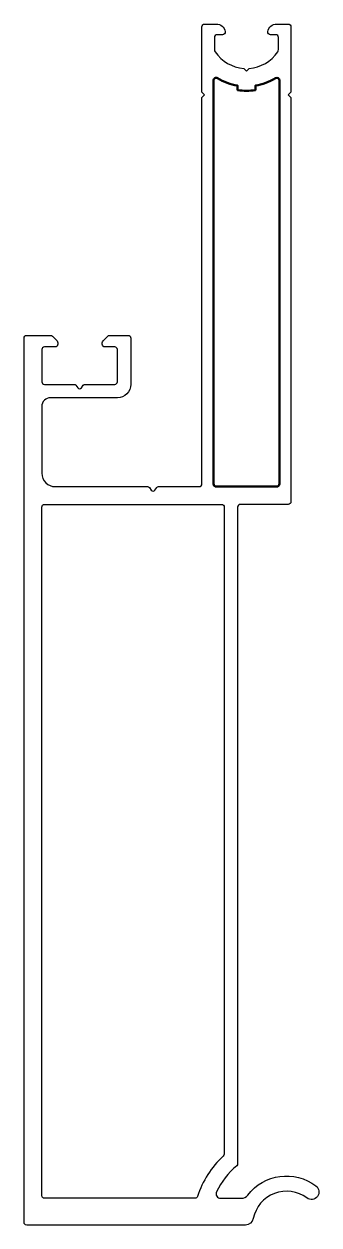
# Model space of a CAD drawing. Header units: millimetres. Extents: x 766 to 800, y 418 to 553.
import ezdxf

# ---------------------------------------------------------------- set-up
doc = ezdxf.new("R2010")
doc.units = ezdxf.units.MM
doc.layers.add('290304send', color=182, linetype='Continuous')
doc.layers.add('8', color=8, linetype='Continuous')

msp = doc.modelspace()

# ---------------------------------------------------------------- linework, layer by layer
at = {"layer": '290304send', "color": 0, "lineweight": 50}
msp.add_lwpolyline([(794.68, 547.36, -0.096739), (792.43, 546.53), (792.43, 546.03, -0.074597), (790.43, 546.03), (790.43, 546.53, -0.096739), (788.19, 547.36, 0.585079), (787.73, 547.11), (787.73, 501.75, 0.414214), (788.03, 501.45), (794.83, 501.45, 0.414214), (795.13, 501.75), (795.13, 547.11, 0.585079)], format="xyb", close=True, dxfattribs=at)
at = {"layer": '8', "color": 0}
for points in [[(792.2, 419.18, -0.35895), (791.32, 418.45), (766.73, 418.45, -0.414466), (766.43, 418.75), (766.43, 518.15, -0.414214), (766.73, 518.45), (769.41, 518.45, -0.198912), (769.62, 518.37), (770.14, 517.84, -0.198912), (770.23, 517.63), (770.23, 517.45, -0.414214), (769.93, 517.15), (768.73, 517.15, 0.414214), (768.43, 516.85), (768.43, 513.25, 0.414214), (768.73, 512.95), (772.06, 512.95, -0.198912), (772.27, 512.87), (772.47, 512.54, 0.414214), (772.89, 512.54), (773.09, 512.87, -0.198912), (773.31, 512.95), (776.63, 512.95, 0.414214), (776.93, 513.25), (776.93, 516.85, 0.414214), (776.63, 517.15), (775.53, 517.15, -0.414214), (775.23, 517.45), (775.23, 517.63, -0.198912), (775.32, 517.84), (775.84, 518.37, -0.198912), (776.06, 518.45), (778.13, 518.45, -0.414214), (778.43, 518.15), (778.43, 512.95, -0.414214), (776.93, 511.45), (769.43, 511.45, 0.414214), (768.43, 510.45), (768.43, 502.95, 0.414214), (769.93, 501.45), (780.31, 501.45, -0.198912), (780.52, 501.37), (780.72, 501.04, 0.414214), (781.14, 501.04), (781.34, 501.37, -0.198912), (781.56, 501.45), (786.13, 501.45, 0.414214), (786.43, 501.75), (786.43, 545.2), (786.73, 545.5), (786.43, 545.8), (786.43, 553.15, -0.414214), (786.73, 553.45), (788.04, 553.45, -0.372825), (789.03, 552.6, -0.453975), (788.73, 552.25), (788.13, 552.25, 0.414214), (787.83, 551.95), (787.83, 550.6, 0.149524), (787.92, 550.32, 0.229816), (791.12, 548.47), (791.43, 548.15), (791.74, 548.47, 0.229816), (794.95, 550.32, 0.149524), (795.03, 550.6), (795.03, 551.95, 0.414214), (794.73, 552.25), (794.13, 552.25, -0.46123), (793.84, 552.6, -0.372825), (794.82, 553.45), (796.13, 553.45, -0.414214), (796.43, 553.15), (796.43, 545.8), (796.13, 545.5), (796.43, 545.2), (796.43, 499.75, -0.414214), (796.13, 499.45), (790.73, 499.45, 0.414214), (790.43, 499.15), (790.43, 425.34, -0.221127), (790.33, 425.11, 0.107794), (788.06, 422.17, 0.550133), (788.52, 421.46), (790.86, 421.46, 0.232963), (791.57, 421.81, -0.411445), (799.24, 422.85, -0.998715), (798.22, 421.49, 0.554091), (792.2, 419.18)], [(788.83, 426.19, 0.130286), (785.93, 421.66, -0.327289), (785.65, 421.45), (768.73, 421.45, -0.414214), (768.43, 421.75), (768.43, 499.15, -0.414214), (768.73, 499.45), (788.63, 499.45, -0.414214), (788.93, 499.15), (788.93, 426.41, -0.210158), (788.83, 426.19)]]:
    msp.add_lwpolyline(points, format="xyb", dxfattribs=at)

doc.saveas('drawing.dxf')
